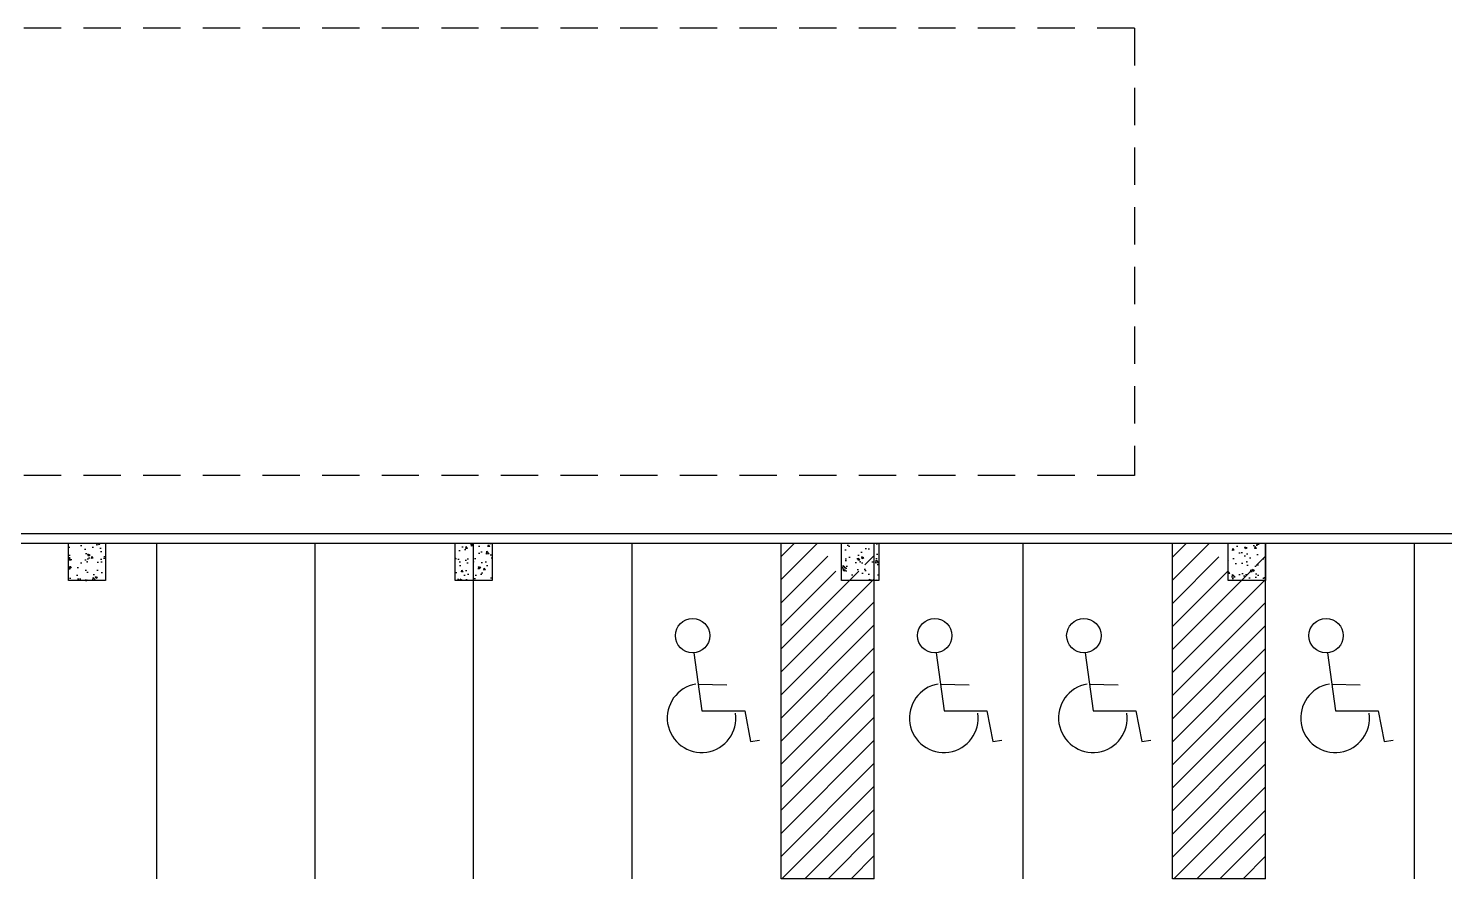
# Model space of a CAD drawing. Header units: inches. Extents: x -744 to 10613, y 1541 to 7685.
# Drawn here: x 3828 to 4740, y 4558 to 5106 of the extents above; entities that cross this region are included whole.
import ezdxf

# ---------------------------------------------------------------- set-up
doc = ezdxf.new("R2010")
doc.units = ezdxf.units.IN
doc.header["$LTSCALE"] = 96
doc.header["$MEASUREMENT"] = 0
doc.header["$PDSIZE"] = 1.5
doc.linetypes.add('DASHED3', pattern=[0.4, 0.25, -0.15])
doc.layers.get('0').update_dxf_attribs({"linetype": 'CONTINUOUS'})
for name, color, linetype in [('A_0_CONST', 11, 'CONTINUOUS'), ('A_1-4_COL', 7, 'CONTINUOUS'), ('A_1-4_COL_H', 6, 'CONTINUOUS'), ('A_1-5_COL', 7, 'CONTINUOUS'), ('A_1-5_WALLS', 2, 'CONTINUOUS'), ('A_1_PARK', 33, 'CONTINUOUS'), ('PR-FLA', 8, 'DASHED3')]:
    doc.layers.add(name, color=color, linetype=linetype)
pattern_1 = [(45, (-2329.5, -3316.5), (-7.424621, 7.424621), [])]

# ---------------------------------------------------------------- blocks, each defined once
blk = doc.blocks.new('COL_1-5_2X2')
at = {"layer": 'A_1-4_COL_H'}
h = blk.add_hatch(dxfattribs=at)
h.set_pattern_fill('AR-CONC', color=256, scale=2, style=0)
h.set_pattern_definition([(50, (-9524.36, -4671.945), (14.345204, -1.255043), [1.5, -16.5]), (355, (-9524.36, -4671.945), (-2.775027, 15.043843), [1.2, -13.2]), (100.4514, (-9523.165, -4672.05), (11.570188, 13.78879), [1.274804, -14.022842]), (46.1842, (-9524.36, -4667.945), (21.34482, -3.31038), [2.25, -24.75]), (96.6356, (-9522.581, -4668.221), (18.693254, 19.482357), [1.912206, -21.03426]), (351.1842, (-9524.36, -4667.945), (18.69324, 19.48237), [1.8, -19.8]), (21, (-9522.36, -4668.945), (11.938141, -8.052378), [1.5, -16.5]), (326, (-9522.36, -4668.945), (4.866307, 14.503), [1.2, -13.2]), (71.4514, (-9521.365, -4669.617), (16.804453, 6.45061), [1.274804, -14.022842]), (37.5, (-9524.36, -4671.9455), (0.243197, 6.657877), [0, -13.04, 0, -13.4, 0, -13.25]), (7.5, (-9524.36, -4671.9455), (5.2613907, 7.888234), [0, -7.64, 0, -12.74, 0, -5.05]), (327.5, (-9528.82, -4671.9455), (10.6764487, -0.4510974), [0, -5, 0, -15.6, 0, -20.7]), (317.5, (-9530.82, -4671.9455), (11.663723, 2.0021), [0, -6.5, 0, -10.36, 0, -14.7])])
h.paths.add_polyline_path([(-12, -12), (12, -12), (12, 12), (-12, 12)])
at = {"layer": 'A_0_CONST'}
blk.add_point((0, 0), dxfattribs=at)
at = {"layer": 'A_1-5_COL'}
blk.add_lwpolyline([(-12, -12), (12, -12), (12, 12), (-12, 12)], close=True, dxfattribs=at)
blk = doc.blocks.new('A$C7C326F8F')
at = {"layer": 'A_1_PARK'}
h = blk.add_hatch(dxfattribs=at)
h.set_pattern_fill('ANSI31', color=256, scale=84, style=0)
h.set_pattern_definition(pattern_1)
h.paths.add_polyline_path([(1983, 1458), (2013, 1458), (2013, 1440), (2037, 1440), (2037, 1458), (2043, 1458), (2043, 1242), (1983, 1242)])
h = blk.add_hatch(dxfattribs=at)
h.set_pattern_fill('ANSI31', color=256, scale=84, style=0)
h.set_pattern_definition(pattern_1)
h.paths.add_polyline_path([(2235, 1458), (2265, 1458), (2265, 1440), (2289, 1440), (2289, 1458), (2295, 1458), (2295, 1242), (2235, 1242)])
at = {"layer": 'A_1-5_WALLS'}
blk.add_lwpolyline([(1467, 1458), (3502, 1458), (3502, 1464), (1467, 1464)], dxfattribs=at)
at = {"layer": 'A_1_PARK'}
for p, q in [((1581, 1242), (1581, 1458)), ((1683, 1242), (1683, 1458)), ((1785, 1242), (1785, 1458)), ((1887, 1242), (1887, 1458)), ((1983, 1242), (1983, 1458)), ((2043, 1242), (2043, 1458)), ((2139, 1242), (2139, 1458)), ((2235, 1242), (2235, 1458)), ((2295, 1242), (2295, 1458)), ((2391, 1242), (2391, 1458)), ((1926.79, 1387.42), (1932, 1350)), ((2082.79, 1387.42), (2088, 1350)), ((2178.79, 1387.42), (2184, 1350)), ((2334.79, 1387.42), (2340, 1350)), ((1929.61, 1367.17), (1948.02, 1366.72)), ((2085.61, 1367.17), (2104.02, 1366.72)), ((2181.61, 1367.17), (2200.02, 1366.72)), ((2337.61, 1367.17), (2356.02, 1366.72)), ((1932, 1350), (1959.56, 1350)), ((1959.56, 1350), (1963.34, 1330.33)), ((2088, 1350), (2115.56, 1350)), ((2115.56, 1350), (2119.34, 1330.33)), ((2184, 1350), (2211.56, 1350)), ((2211.56, 1350), (2215.34, 1330.33)), ((2340, 1350), (2367.56, 1350)), ((2367.56, 1350), (2371.34, 1330.33)), ((1963.34, 1330.33), (1969.12, 1331.24)), ((2119.34, 1330.33), (2125.12, 1331.24)), ((2215.34, 1330.33), (2221.12, 1331.24)), ((2371.34, 1330.33), (2377.12, 1331.24)), ((2043, 1242), (1983, 1242)), ((2295, 1242), (2235, 1242))]:
    blk.add_line(p, q, dxfattribs=at)
for centre in [(1925.98, 1398.46), (2081.98, 1398.46), (2177.98, 1398.46), (2333.98, 1398.46)]:
    blk.add_circle(centre, 11.07, dxfattribs=at)
for centre in [(1931.81, 1345.42), (2087.81, 1345.42), (2183.81, 1345.42), (2339.81, 1345.42)]:
    blk.add_arc(centre, 22.15, 99.62108, 8.06503, dxfattribs=at)
at = {"layer": 'A_1-4_COL', "xscale": -1}
for p in [(1536, 1446), (1785, 1446), (2034, 1446), (2283, 1446)]:
    blk.add_blockref('COL_1-5_2X2', p, dxfattribs=at)

msp = doc.modelspace()

# ---------------------------------------------------------------- linework, layer by layer
at = {"layer": 'PR-FLA'}
for p, q in [((4540.11, 5106), (3143.84, 5106)), ((4540.11, 5106), (4540.11, 4818)), ((4540.11, 4818), (2254.94, 4818))]:
    msp.add_line(p, q, dxfattribs=at)

# ---------------------------------------------------------------- block references
at = {"linetype": 'Continuous'}
msp.add_blockref('A$C7C326F8F', (2329.5, 3316.5), dxfattribs=at)

doc.saveas('drawing.dxf')
